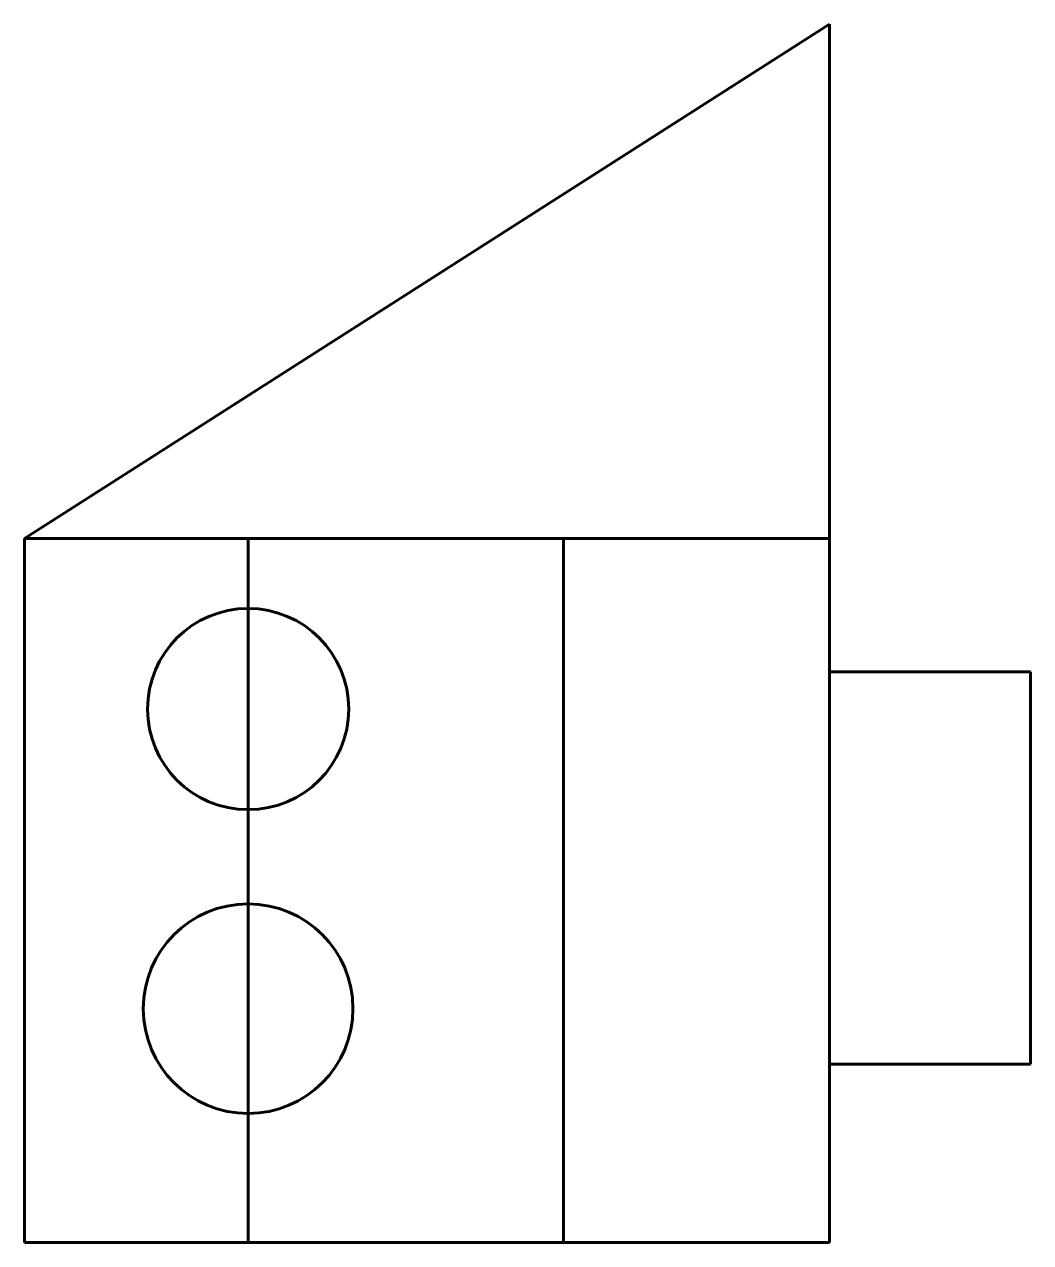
# Model space of a CAD drawing. Header units: millimetres. Extents: x -4.1 to 5.9, y -1.8 to 10.3.
import ezdxf

# ---------------------------------------------------------------- set-up
doc = ezdxf.new("R2010")
doc.units = ezdxf.units.MM
doc.linetypes.add('K5LT_BASIC', pattern=[0])
doc.layers.add('Системный слой', color=7, linetype='Continuous')

msp = doc.modelspace()

# ---------------------------------------------------------------- linework, layer by layer
at = {"layer": 'Системный слой', "color": 150, "linetype": 'K5LT_BASIC', "lineweight": 60, "true_color": 0x0080ff}
for p, q in [((-4.127, 5.225), (3.873, 10.338)), ((3.873, 10.338), (3.873, 5.225)), ((-4.127, -1.775), (-4.127, 5.225)), ((-4.127, 5.225), (3.873, 5.225)), ((-1.903, 5.225), (-1.903, -1.775)), ((1.232, 5.225), (1.232, -1.775)), ((3.873, 5.225), (3.873, -1.775)), ((3.873, 3.9), (5.873, 3.9)), ((5.873, 3.9), (5.873, 0)), ((5.873, 0), (3.873, 0)), ((3.873, -1.775), (-4.127, -1.775))]:
    msp.add_line(p, q, dxfattribs=at)
for centre, radius in [((-1.903, 3.53), 1), ((-1.903, 0.551), 1.042)]:
    msp.add_circle(centre, radius, dxfattribs=at)

doc.saveas('drawing.dxf')
